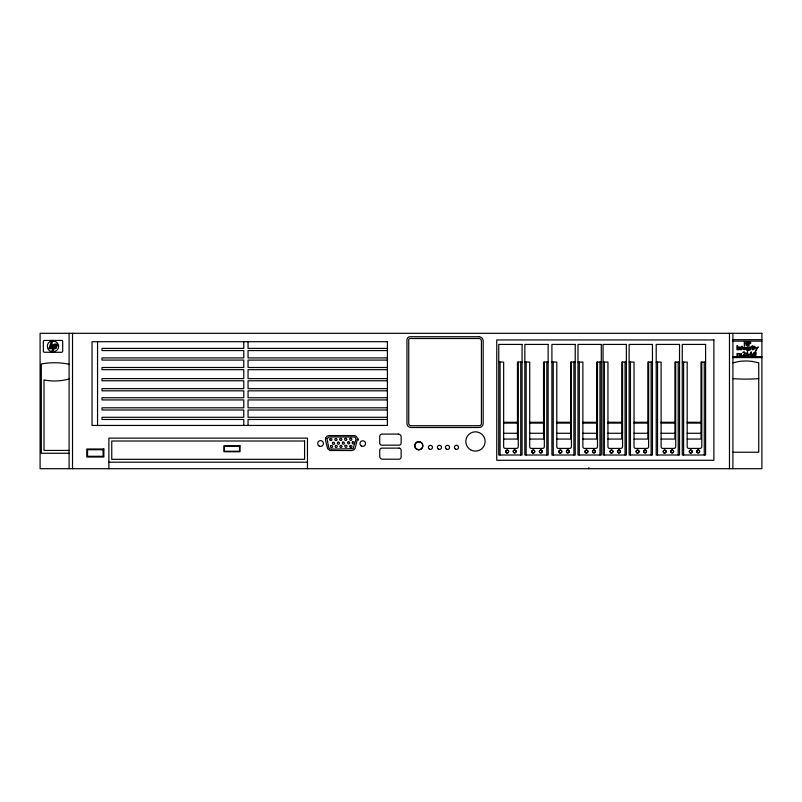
<?xml version="1.0" encoding="UTF-8"?>
<svg xmlns="http://www.w3.org/2000/svg" width="802" height="802" viewBox="0 0 802 802"><rect width="100%" height="100%" fill="white"/><g stroke="black" fill="none" stroke-linecap="round" stroke-linejoin="round"><path stroke-width="1.2" d="M50.837 341.251A15.599 15.599 0 0 1 51.478 341.211A15.078 15.078 0 0 1 52.701 341.211A15.599 15.599 0 0 1 53.423 341.251A5.163 5.163 0 0 1 58.205 344.309A5.043 5.043 0 0 1 57.493 349.572A5.403 5.403 0 0 1 53.794 351.527A12.05 12.05 0 0 1 53.133 351.557L53.072 351.557A11.719 11.719 0 0 1 51.819 351.517A11.91 11.91 0 0 1 51.158 351.446A4.842 4.842 0 0 1 47.919 348.73A5.995 5.995 0 0 1 47.589 344.77A5.083 5.083 0 0 1 50.837 341.251L51.047 340.459L61.694 340.439A1.002 1.002 0 0 1 62.696 341.482L62.696 350.845A1.313 1.313 0 0 1 61.403 352.319L44.521 352.258A1.093 1.093 0 0 1 43.358 351.156L43.358 341.452A1.033 1.033 0 0 1 44.381 340.459L51.047 340.459M53.443 341.251L53.724 340.439M53.513 352.319L53.794 351.527M50.837 352.258L51.158 351.446M732.908 362.795L739.254 361.451A47.649 47.649 0 0 1 752.406 361.451L758.742 362.795L758.742 452.228L732.908 452.228M732.908 339.677L761.9 339.677M732.908 341.131L761.9 341.131M387.406 348.389L248.049 348.389L248.049 341.702M387.406 350.564L248.049 350.564L248.049 357.913L387.406 357.913M732.908 356.649L761.9 356.649M732.908 357.592L761.9 357.592M387.406 360.088L248.049 360.088L248.049 367.496L387.406 367.496M498.754 362.073L503.646 362.073L503.646 446.774A1.644 1.644 0 0 0 505.29 448.418L516.468 448.418A1.794 1.794 0 0 0 518.262 446.624L518.262 362.073M522.072 362.073L517.46 362.073L517.46 439.065L503.646 439.065M524.829 362.073L529.721 362.073L529.721 446.774A1.644 1.644 0 0 0 531.365 448.418L542.543 448.418A1.794 1.794 0 0 0 544.337 446.624L544.337 362.073M548.147 362.073L543.535 362.073L543.535 439.065L529.721 439.065M551.906 362.073L556.799 362.073L556.799 446.774A1.644 1.644 0 0 0 558.443 448.418L569.62 448.418A1.794 1.794 0 0 0 571.415 446.624L571.415 362.073M575.224 362.073L570.613 362.073L570.613 439.065L556.799 439.065M577.981 362.073L582.874 362.073L582.874 446.774A1.644 1.644 0 0 0 584.528 448.418L595.696 448.418A1.794 1.794 0 0 0 597.49 446.624L597.49 362.073M601.299 362.073L596.688 362.073L596.688 439.065L582.874 439.065M603.054 362.073L607.946 362.073L607.946 446.774A1.644 1.644 0 0 0 609.6 448.418L620.768 448.418A1.794 1.794 0 0 0 622.563 446.624L622.563 362.073M626.372 362.073L621.761 362.073L621.761 439.065L607.946 439.065M629.129 362.073L634.021 362.073L634.021 446.774A1.644 1.644 0 0 0 635.675 448.418L646.843 448.418A1.794 1.794 0 0 0 648.638 446.624L648.638 362.073M652.447 362.073L647.836 362.073L647.836 439.065L634.021 439.065M656.206 362.073L661.099 362.073L661.099 446.774A1.644 1.644 0 0 0 662.753 448.418L673.921 448.418A1.794 1.794 0 0 0 675.715 446.624L675.715 362.073M679.525 362.073L674.913 362.073L674.913 439.065L661.099 439.065M682.281 362.073L687.174 362.073L687.174 446.774A1.644 1.644 0 0 0 688.828 448.418L699.996 448.418A1.794 1.794 0 0 0 701.79 446.624L701.79 362.073M705.6 362.073L700.988 362.073L700.988 439.065L687.174 439.065M387.406 369.672L248.049 369.672L248.049 378.594L387.406 378.594M387.406 380.77L248.049 380.77L248.049 388.649L387.406 388.649M387.406 390.825L248.049 390.825L248.049 397.752L387.406 397.752M387.406 399.937L248.049 399.937L248.049 407.807L387.406 407.807M387.406 409.992L248.049 409.992L248.049 417.291L387.406 417.291M387.406 419.476L248.049 419.476L248.049 425.441M503.646 422.273L517.46 422.273M529.721 422.273L543.535 422.273M556.799 422.273L570.613 422.273M582.874 422.273L596.688 422.273M607.946 422.273L621.761 422.273M634.021 422.273L647.836 422.273M661.099 422.273L674.913 422.273M687.174 422.273L700.988 422.273M503.646 423.105L517.46 423.105M529.721 423.105L543.535 423.105M556.799 423.105L570.613 423.105M582.874 423.105L596.688 423.105M607.946 423.105L621.761 423.105M634.021 423.105L647.836 423.105M661.099 423.105L674.913 423.105M687.174 423.105L700.988 423.105M503.646 433.27L517.46 433.27M529.721 433.27L543.535 433.27M556.799 433.27L570.613 433.27M582.874 433.27L596.688 433.27M607.946 433.27L621.761 433.27M634.021 433.27L647.836 433.27M661.099 433.27L674.913 433.27M687.174 433.27L700.988 433.27M69.092 450.433L44.02 450.433L44.02 379.907L44.862 380.088A53.373 53.373 0 0 0 69.092 378.975M69.092 453.27L41.293 453.27L41.293 364.008L42.486 363.787A70.576 70.576 0 0 1 69.092 364.238M108.882 462.203L307.467 462.203M732.908 333.301L732.908 468.699M729.479 333.301L729.479 468.699M704.276 362.073L704.276 455.005M683.605 362.073L683.605 455.005M678.201 362.073L678.201 455.005M657.53 362.073L657.53 455.005M651.124 362.073L651.124 455.005M630.452 362.073L630.452 455.005M625.049 362.073L625.049 455.005M604.377 362.073L604.377 455.005M599.976 362.073L599.976 455.005M588.889 467.576L588.889 468.699M579.305 362.073L579.305 455.005M573.901 362.073L573.901 455.005M553.23 362.073L553.23 455.005M546.824 362.073L546.824 455.005M526.152 362.073L526.152 455.005M520.739 362.073L520.739 455.005M500.077 362.073L500.077 455.005M307.467 468.699L307.467 438.133L108.882 438.133L108.882 468.699M243.788 341.702L243.788 348.389L102.014 348.389L102.014 350.564L243.788 350.564L243.788 357.913L102.014 357.913L102.014 360.088L243.788 360.088L243.788 367.496L102.014 367.496L102.014 369.672L243.788 369.672L243.788 378.594L102.014 378.594L102.014 380.77L243.788 380.77L243.788 388.649L102.014 388.649L102.014 390.825L243.788 390.825L243.788 397.752L102.014 397.752L102.014 399.937L243.788 399.937L243.788 407.807L102.014 407.807L102.014 409.992L243.788 409.992L243.788 417.291L102.014 417.291L102.014 419.476L243.788 419.476L243.788 425.441M97.553 341.702L97.553 425.441M72.521 333.301L72.521 468.699M69.092 333.301L69.092 468.699M758.742 378.614A166.615 166.615 0 0 1 732.908 378.614M358.334 439.175L358.324 439.887L358.334 439.175M329.893 438.925L329.863 440.067L330.845 440.659L331.848 440.118L331.868 438.975L330.895 438.383L329.893 438.925M330.614 445.982L330.594 447.125L331.567 447.716L332.569 447.165L332.589 446.022L331.617 445.431L330.614 445.982M349.953 445.962L349.923 447.105L350.905 447.696L351.908 447.145L351.928 446.002L350.955 445.411L349.953 445.962M753.79 353.752C755.033 359.537 756.617 349.482 753.79 353.752M325.592 437.992L325.472 440.047L327.637 448.719L329.943 450.523L352.018 450.523L354.043 449.822L355.216 448.027L357.321 439.586L357.221 437.752L355.948 436.128L354.203 435.576L328.96 435.576L326.995 436.198L325.592 437.992M326.945 438.504L328.86 447.927L330.414 449.14L353.141 448.669L355.928 439.446L355.126 437.321L353.993 436.97L329.171 436.97L326.945 438.504M753.228 353.622C755.614 362.835 758.331 346.634 753.228 353.622M53.353 344.83L52.03 348.69L50.727 348.69L52.14 344.78L51.438 344.78L50.065 348.619L48.892 348.619L51.759 340.429L52.982 340.429L51.699 344.048L53.353 344.83M746.281 348.118C745.79 350.725 750.542 348.93 747.564 350.464C744.376 350.594 752.076 351.877 749.088 347.076L748.336 347.366A1.113 1.113 0 0 0 747.504 347.005A1.103 1.103 0 0 0 746.822 347.236L746.281 348.118M748.978 354.765L747.494 356.278L745.99 354.805A1.474 1.474 0 0 1 746.151 354.143L747.735 351.827L747.253 353.431L748.978 354.765M752.597 354.765L751.123 356.278L749.619 354.805A1.474 1.474 0 0 1 749.78 354.143L751.354 351.827L750.883 353.431L752.597 354.765M748.386 354.785C746.411 357.852 746.431 351.707 748.386 354.785M752.015 354.785C750.04 357.852 750.06 351.707 752.015 354.785M742.953 348.118L742.953 348.68A1.343 1.343 0 0 0 743.324 349.401C745.539 350.183 745.71 349 743.554 348.87C748.045 349.752 744.256 344.92 742.953 348.118M748.617 348.399C746.752 351.366 746.612 345.522 748.617 348.399M745.258 353.331L743.634 355.597L745.188 355.597L745.188 356.138L742.401 356.138C747.675 352.309 742.672 352.98 742.812 352.429A1.393 1.393 0 0 1 743.424 351.998L743.925 351.908A1.203 1.203 0 0 1 744.647 352.148L745.258 353.331M57.463 344.69L56.14 348.479L54.065 348.82L52.802 352.299L51.528 352.299L54.496 344.058L56.952 344.068L57.463 344.69M750.221 342.795L748.988 343.527L748.988 342.093L750.221 342.795M738.883 347.978L738.832 349.732L738.281 349.732L738.281 347.076L739.705 347.005L740.507 347.507L740.577 349.732L740.015 349.732L739.875 347.627L738.883 347.978M737.629 354.404L737.579 356.138L737.018 356.138L737.018 353.492L737.569 353.492C737.69 353.842 739.344 353.241 737.629 354.404M750.652 347.988L750.602 349.732L750.04 349.732L750.04 347.076L750.592 347.076C750.702 347.436 752.366 346.835 750.652 347.988M752.918 346.213L752.055 346.213L752.918 346.213M345.151 445.461L344.83 446.564L345.612 447.386L346.725 447.115L347.045 446.022L346.253 445.2L345.151 445.461M56.17 344.73L54.987 348.148L54.255 348.148L55.518 344.73L56.17 344.73M758.04 347.076L755.674 350.975L756.547 349.081L755.213 347.076L756.807 348.519L758.04 347.076M743.634 347.827L745.108 348.068L743.634 347.827M332.97 442.333L332.379 443.316L332.92 444.308L334.063 444.338L334.655 443.366L334.113 442.363L332.97 442.333M335.396 438.554L334.805 439.526L335.356 440.529L336.499 440.559L337.091 439.576L336.539 438.574L335.396 438.554M335.657 445.431L335.066 446.403L335.617 447.406L336.76 447.426L337.351 446.453L336.8 445.451L335.657 445.431M337.913 442.173L337.321 443.145L337.863 444.148L339.005 444.178L339.597 443.195L339.045 442.203L337.913 442.173M340.259 438.473L339.667 439.456L340.218 440.448L341.351 440.478L341.943 439.506L341.401 438.504L340.259 438.473M340.399 445.421L339.807 446.403L340.359 447.396L341.492 447.426L342.093 446.453L341.542 445.451L340.399 445.421M342.815 442.123L342.223 443.105L342.775 444.097L343.908 444.128L344.509 443.155L343.958 442.153L342.815 442.123M345.191 438.393L344.589 439.376L345.141 440.378L346.284 440.398L346.875 439.426L346.324 438.423L345.191 438.393M348.128 441.862L347.537 442.834L348.078 443.837L349.221 443.867L349.812 442.884L349.271 441.882L348.128 441.862M350.263 438.303L349.672 439.285L350.213 440.288L351.356 440.308L351.948 439.336L351.406 438.333L350.263 438.303M352.629 441.842L352.038 442.814L352.579 443.817L353.722 443.837L354.314 442.864L353.772 441.862L352.629 441.842M740.066 354.685L738.953 356.138L740.396 355.126L741.85 356.138L740.727 354.685L741.66 353.492L740.406 354.243L739.133 353.492L740.066 354.685M750.552 343.477L748.988 344.018L748.988 345.692L748.436 345.692L748.436 341.602L750.151 341.792L750.812 342.785A1.043 1.043 0 0 1 750.552 343.477M761.9 333.301L40.1 333.301L40.1 468.699L761.9 468.699L761.9 333.301M478.904 336.73L410.073 336.73A3.098 3.098 0 0 0 406.965 339.827L406.965 423.486A4.01 4.01 0 0 0 410.975 427.496L479.115 427.496A4.08 4.08 0 0 0 483.185 423.416L483.185 341.02A4.291 4.291 0 0 0 478.904 336.73M478.904 338.504L410.073 338.504A1.323 1.323 0 0 0 408.749 339.827L408.749 423.486A2.226 2.226 0 0 0 410.975 425.712L479.115 425.712A2.296 2.296 0 0 0 481.411 423.416L481.411 341.02A2.506 2.506 0 0 0 478.904 338.504M713.89 339.948L496.759 339.948L496.759 460.298L713.89 460.298L713.89 339.948M387.406 341.702L92.04 341.702L92.04 425.441L387.406 425.441L387.406 341.702M744.908 341.602L744.346 341.602L744.346 345.692L744.908 345.692L744.908 343.727L746.862 343.727L746.862 345.692L747.414 345.692L747.414 341.602L746.862 341.602L746.862 343.176L744.908 343.176L744.908 341.602M522.072 344.429L498.754 344.429L498.754 455.005L522.072 455.005L522.072 344.429M548.147 344.429L524.829 344.429L524.829 455.005L548.147 455.005L548.147 344.429M575.224 344.429L551.906 344.429L551.906 455.005L575.224 455.005L575.224 344.429M601.299 344.429L577.981 344.429L577.981 455.005L601.299 455.005L601.299 344.429M626.372 344.429L603.054 344.429L603.054 455.005L626.372 455.005L626.372 344.429M652.447 344.429L629.129 344.429L629.129 455.005L652.447 455.005L652.447 344.429M679.525 344.429L656.206 344.429L656.206 455.005L679.525 455.005L679.525 344.429M705.6 344.429L682.281 344.429L682.281 455.005L705.6 455.005L705.6 344.429M737.539 345.642L736.988 345.642L736.988 349.732L737.539 349.732L737.539 345.642M742 346.314L741.008 347.076L741.449 349.732L742.562 347.587L742 346.314M754.331 346.314L753.339 347.076L753.78 349.732L754.893 347.587L754.331 346.314M752.757 347.076L752.206 347.076L752.206 349.732L752.757 349.732L752.757 347.076M398.393 434.093L382.043 434.093A2.296 2.296 0 0 0 379.737 436.388L379.737 443.085A2.075 2.075 0 0 0 381.812 445.16L398.945 445.16A2.206 2.206 0 0 0 401.15 442.955L401.15 436.849A2.757 2.757 0 0 0 398.393 434.093M304.59 441.01L111.759 441.01L111.759 459.325L304.59 459.325L304.59 441.01M239.999 445.732L223.948 445.732L223.948 451.747L239.999 451.747L239.999 445.732M239.497 446.233L224.45 446.233L224.45 451.255L239.497 451.255L239.497 446.233M399.075 448.128L381.942 448.128A2.206 2.206 0 0 0 379.737 450.333L379.737 456.448A2.757 2.757 0 0 0 382.494 459.205L398.845 459.205A2.296 2.296 0 0 0 401.15 456.899L401.15 450.203A2.075 2.075 0 0 0 399.075 448.128M103.859 448.99L86.806 448.99L86.806 457.01L103.859 457.01L103.859 448.99M103.117 449.732L87.548 449.732L87.548 456.278L103.117 456.278L103.117 449.732M470.634 449.822A9.644 9.644 0 0 0 485.11 441.471A9.644 9.644 0 0 0 470.634 433.12A9.644 9.644 0 0 0 470.634 449.822M455.456 449.13A2.055 2.055 0 0 0 458.543 447.356A2.055 2.055 0 0 0 455.456 445.571A2.055 2.055 0 0 0 455.456 449.13M416.729 449.31A4.11 4.11 0 0 0 422.905 445.752A4.11 4.11 0 0 0 416.729 442.183A4.11 4.11 0 0 0 416.729 449.31M416.819 449.16A3.94 3.94 0 0 0 422.734 445.752A3.94 3.94 0 0 0 416.819 442.333A3.94 3.94 0 0 0 416.819 449.16M446.453 449.17A2.055 2.055 0 0 0 449.541 447.386A2.055 2.055 0 0 0 446.453 445.601A2.055 2.055 0 0 0 446.453 449.17M438.413 449.13A2.055 2.055 0 0 0 441.501 447.356A2.055 2.055 0 0 0 438.413 445.571A2.055 2.055 0 0 0 438.413 449.13M319.116 446.002A2.897 2.897 0 0 0 323.457 443.496A2.897 2.897 0 0 0 319.116 440.99A2.897 2.897 0 0 0 319.116 446.002M361.361 445.972A2.787 2.787 0 0 0 365.552 443.556A2.787 2.787 0 0 0 361.361 441.14A2.787 2.787 0 0 0 361.361 445.972M429.411 449.17A2.055 2.055 0 0 0 432.489 447.386A2.055 2.055 0 0 0 429.411 445.601A2.055 2.055 0 0 0 429.411 449.17M566.773 452.508A1.504 1.504 0 0 0 569.3 451.837A1.504 1.504 0 0 0 567.455 449.992A1.504 1.504 0 0 0 566.773 452.508M566.904 452.378A1.323 1.323 0 0 0 569.119 451.787A1.323 1.323 0 0 0 567.495 450.173A1.323 1.323 0 0 0 566.904 452.378M559.606 452.829A1.504 1.504 0 0 0 561.861 451.526A1.504 1.504 0 0 0 559.606 450.223A1.504 1.504 0 0 0 559.606 452.829M559.425 452.458A1.323 1.323 0 0 0 561.641 451.867A1.323 1.323 0 0 0 560.017 450.253A1.323 1.323 0 0 0 559.425 452.458M618.242 452.749A1.504 1.504 0 0 0 620.497 451.446A1.504 1.504 0 0 0 618.242 450.143A1.504 1.504 0 0 0 618.242 452.749M618.051 452.378A1.323 1.323 0 0 0 620.267 451.787A1.323 1.323 0 0 0 618.653 450.173A1.323 1.323 0 0 0 618.051 452.378M610.763 452.829A1.504 1.504 0 0 0 613.019 451.526A1.504 1.504 0 0 0 610.763 450.223A1.504 1.504 0 0 0 610.763 452.829M610.573 452.458A1.323 1.323 0 0 0 612.788 451.867A1.323 1.323 0 0 0 611.164 450.253A1.323 1.323 0 0 0 610.573 452.458M644.006 452.508A1.504 1.504 0 0 0 646.522 451.837A1.504 1.504 0 0 0 644.678 449.992A1.504 1.504 0 0 0 644.006 452.508M644.136 452.378A1.323 1.323 0 0 0 646.342 451.787A1.323 1.323 0 0 0 644.728 450.173A1.323 1.323 0 0 0 644.136 452.378M636.527 452.589A1.504 1.504 0 0 0 639.044 451.917A1.504 1.504 0 0 0 637.199 450.072A1.504 1.504 0 0 0 636.527 452.589M636.928 452.669A1.323 1.323 0 0 0 638.913 451.526A1.323 1.323 0 0 0 636.928 450.383A1.323 1.323 0 0 0 636.928 452.669M513.621 452.508A1.504 1.504 0 0 0 516.137 451.837A1.504 1.504 0 0 0 514.293 449.992A1.504 1.504 0 0 0 513.621 452.508M513.751 452.378A1.323 1.323 0 0 0 515.967 451.787A1.323 1.323 0 0 0 514.343 450.173A1.323 1.323 0 0 0 513.751 452.378M506.142 452.589A1.504 1.504 0 0 0 508.658 451.917A1.504 1.504 0 0 0 506.814 450.072A1.504 1.504 0 0 0 506.142 452.589M506.273 452.458A1.323 1.323 0 0 0 508.488 451.867A1.323 1.323 0 0 0 506.864 450.253A1.323 1.323 0 0 0 506.273 452.458M592.858 452.508A1.504 1.504 0 0 0 595.375 451.837A1.504 1.504 0 0 0 593.53 449.992A1.504 1.504 0 0 0 592.858 452.508M592.979 452.378A1.323 1.323 0 0 0 595.194 451.787A1.323 1.323 0 0 0 593.58 450.173A1.323 1.323 0 0 0 592.979 452.378M585.37 452.589A1.504 1.504 0 0 0 587.886 451.917A1.504 1.504 0 0 0 586.051 450.072A1.504 1.504 0 0 0 585.37 452.589M585.5 452.458A1.323 1.323 0 0 0 587.716 451.867A1.323 1.323 0 0 0 586.092 450.253A1.323 1.323 0 0 0 585.5 452.458M697.159 452.508A1.504 1.504 0 0 0 699.675 451.837A1.504 1.504 0 0 0 697.83 449.992A1.504 1.504 0 0 0 697.159 452.508M697.289 452.378A1.323 1.323 0 0 0 699.494 451.787A1.323 1.323 0 0 0 697.88 450.173A1.323 1.323 0 0 0 697.289 452.378M689.68 452.589A1.504 1.504 0 0 0 692.196 451.917A1.504 1.504 0 0 0 690.352 450.072A1.504 1.504 0 0 0 689.68 452.589M689.81 452.458A1.323 1.323 0 0 0 692.016 451.867A1.323 1.323 0 0 0 690.402 450.253A1.323 1.323 0 0 0 689.81 452.458M671.084 452.508A1.504 1.504 0 0 0 673.6 451.837A1.504 1.504 0 0 0 671.755 449.992A1.504 1.504 0 0 0 671.084 452.508M671.214 452.378A1.323 1.323 0 0 0 673.419 451.787A1.323 1.323 0 0 0 671.805 450.173A1.323 1.323 0 0 0 671.214 452.378M663.916 452.829A1.504 1.504 0 0 0 666.171 451.526A1.504 1.504 0 0 0 663.916 450.223A1.504 1.504 0 0 0 663.916 452.829M664.006 452.669A1.323 1.323 0 0 0 665.991 451.526A1.323 1.323 0 0 0 664.006 450.383A1.323 1.323 0 0 0 664.006 452.669M539.696 452.508A1.504 1.504 0 0 0 542.212 451.837A1.504 1.504 0 0 0 540.378 449.992A1.504 1.504 0 0 0 539.696 452.508M539.826 452.378A1.323 1.323 0 0 0 542.042 451.787A1.323 1.323 0 0 0 540.418 450.173A1.323 1.323 0 0 0 539.826 452.378M532.528 452.829A1.504 1.504 0 0 0 534.784 451.526A1.504 1.504 0 0 0 532.528 450.223A1.504 1.504 0 0 0 532.528 452.829M532.348 452.458A1.323 1.323 0 0 0 534.563 451.867A1.323 1.323 0 0 0 532.939 450.253A1.323 1.323 0 0 0 532.348 452.458"/></g></svg>
